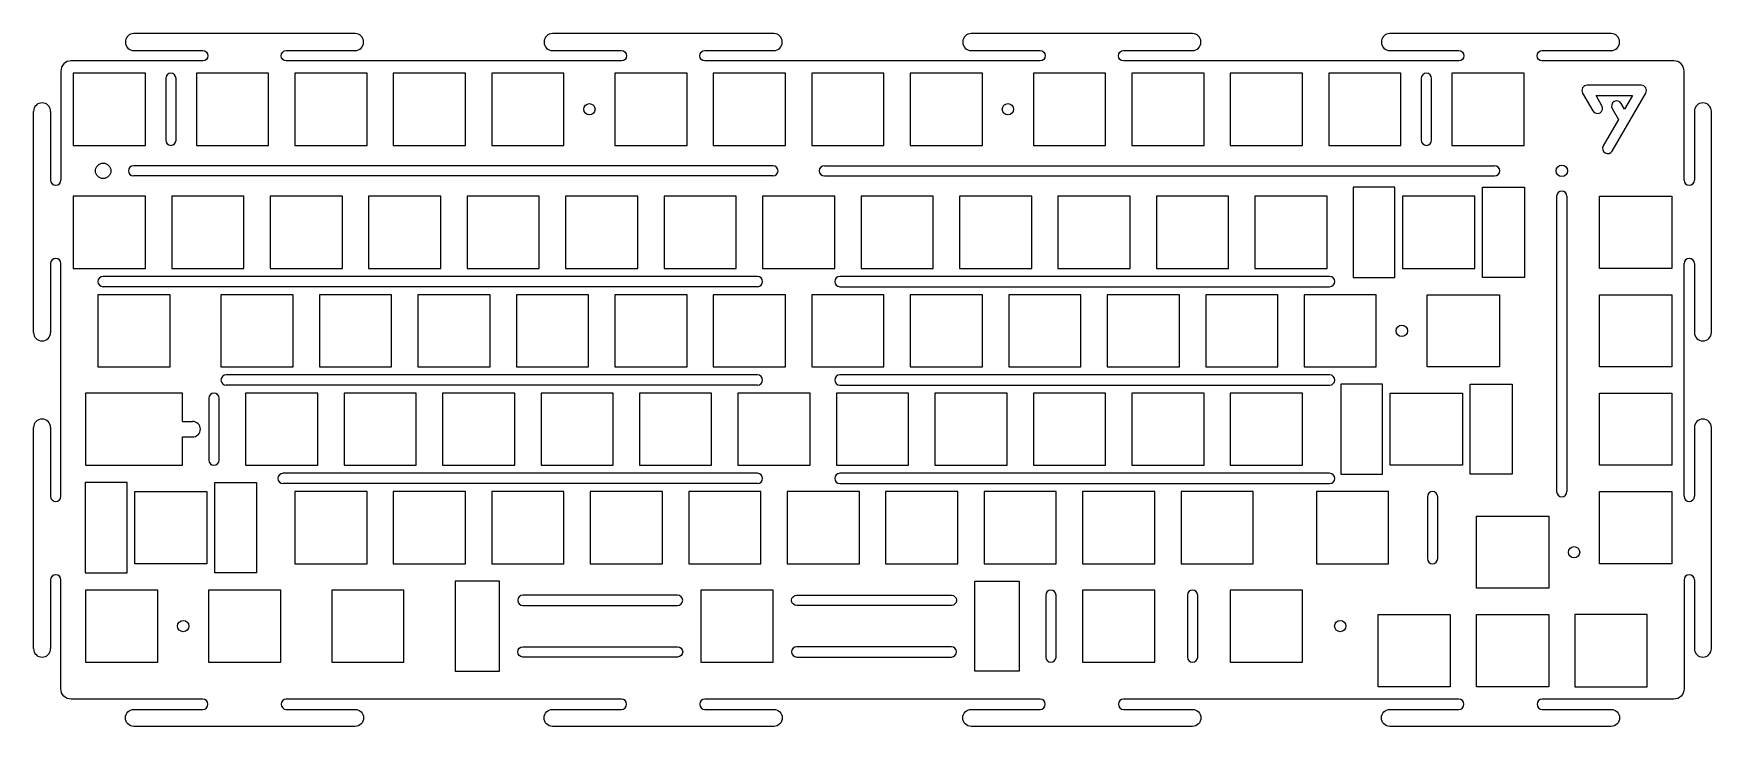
# Model space of a CAD drawing. Header units: millimetres. Extents: x 131 to 456, y 108 to 243.
import ezdxf

# ---------------------------------------------------------------- set-up
doc = ezdxf.new("R2010")
doc.units = ezdxf.units.MM

msp = doc.modelspace()

# ---------------------------------------------------------------- linework, layer by layer
for p, q in [((130.91, 184.55), (130.91, 227.45)), ((134.21, 227.45), (134.21, 214.1)), ((453.06, 227.45), (453.06, 214.1)), ((456.36, 184.55), (456.36, 227.45)), ((274.31, 216.91), (150.31, 216.91)), ((274.31, 214.91), (150.31, 214.91)), ((284.31, 216.91), (414.31, 216.91)), ((284.31, 214.91), (414.31, 214.91)), ((426.34, 210.97), (426.34, 153.67)), ((428.34, 210.97), (428.34, 153.67)), ((134.21, 197.9), (134.21, 184.55)), ((136.21, 152.75), (136.21, 197.9)), ((271.31, 195.42), (144.39, 195.42)), ((451.06, 152.75), (451.06, 197.9)), ((453.06, 197.9), (453.06, 184.55)), ((271.31, 193.42), (144.39, 193.42)), ((271.31, 176.32), (168.26, 176.32)), ((159.77, 172.77), (141, 172.77)), ((141, 172.77), (141, 158.77)), ((159.77, 167.27), (159.77, 172.77)), ((271.31, 174.32), (168.26, 174.32)), ((130.91, 123.2), (130.91, 166.1)), ((134.21, 166.1), (134.21, 152.75)), ((159.77, 167.27), (161.77, 167.27)), ((453.06, 166.1), (453.06, 152.75)), ((456.36, 123.2), (456.36, 166.1)), ((159.77, 158.77), (159.77, 164.27)), ((159.77, 164.27), (161.77, 164.27)), ((141, 158.77), (159.77, 158.77)), ((271.31, 157.22), (179.31, 157.22)), ((271.31, 155.22), (179.31, 155.22)), ((134.21, 136.55), (134.21, 123.2)), ((453.06, 136.55), (453.06, 123.2))]:
    msp.add_line(p, q)
for points in [[(451.06, 214.1), (451.06, 235.25, 0.414214), (449.06, 237.25), (423.54, 237.25, -1), (423.54, 239.25), (436.89, 239.25, 1), (436.89, 242.55), (393.99, 242.55, 1), (393.99, 239.25), (407.34, 239.25, -1), (407.34, 237.25), (342.34, 237.25, -1), (342.34, 239.25), (355.69, 239.25, 1), (355.69, 242.55), (312.79, 242.55, 1), (312.79, 239.25), (326.14, 239.25, -1), (326.14, 237.25), (261.14, 237.25, -1), (261.14, 239.25), (274.49, 239.25, 1), (274.49, 242.55), (231.59, 242.55, 1), (231.59, 239.25), (244.94, 239.25, -1), (244.94, 237.25), (179.94, 237.25, -1), (179.94, 239.25), (193.29, 239.25, 1), (193.29, 242.55), (150.39, 242.55, 1), (150.39, 239.25), (163.74, 239.25, -1), (163.74, 237.25), (138.21, 237.25, 0.414214), (136.21, 235.25), (136.21, 214.1)], [(451.06, 136.55), (451.06, 115.4, -0.414214), (449.06, 113.4), (423.54, 113.4, 1), (423.54, 111.4), (436.89, 111.4, -1), (436.89, 108.1), (393.99, 108.1, -1), (393.99, 111.4), (407.34, 111.4, 1), (407.34, 113.4), (342.34, 113.4, 1), (342.34, 111.4), (355.69, 111.4, -1), (355.69, 108.1), (312.79, 108.1, -1), (312.79, 111.4), (326.14, 111.4, 1), (326.14, 113.4), (261.14, 113.4, 1), (261.14, 111.4), (274.49, 111.4, -1), (274.49, 108.1), (231.59, 108.1, -1), (231.59, 111.4), (244.94, 111.4, 1), (244.94, 113.4), (179.94, 113.4, 1), (179.94, 111.4), (193.29, 111.4, -1), (193.29, 108.1), (150.39, 108.1, -1), (150.39, 111.4), (163.74, 111.4, 1), (163.74, 113.4), (138.21, 113.4, -0.414214), (136.21, 115.4), (136.21, 136.55)]]:
    msp.add_lwpolyline(points, format="xyb")
for points in [[(152.61, 220.85), (152.61, 234.85), (138.61, 234.85), (138.61, 220.85)], [(176.49, 220.85), (176.49, 234.85), (162.49, 234.85), (162.49, 220.85)], [(195.59, 220.85), (195.59, 234.85), (181.59, 234.85), (181.59, 220.85)], [(214.69, 220.85), (214.69, 234.85), (200.69, 234.85), (200.69, 220.85)], [(233.79, 220.85), (233.79, 234.85), (219.79, 234.85), (219.79, 220.85)], [(257.66, 220.85), (257.66, 234.85), (243.66, 234.85), (243.66, 220.85)], [(276.76, 220.85), (276.76, 234.85), (262.76, 234.85), (262.76, 220.85)], [(295.86, 220.85), (295.86, 234.85), (281.86, 234.85), (281.86, 220.85)], [(314.96, 220.85), (314.96, 234.85), (300.96, 234.85), (300.96, 220.85)], [(338.84, 220.85), (338.84, 234.85), (324.84, 234.85), (324.84, 220.85)], [(357.94, 220.85), (357.94, 234.85), (343.94, 234.85), (343.94, 220.85)], [(377.04, 220.85), (377.04, 234.85), (363.04, 234.85), (363.04, 220.85)], [(396.14, 220.85), (396.14, 234.85), (382.14, 234.85), (382.14, 220.85)], [(420.01, 220.85), (420.01, 234.85), (406.01, 234.85), (406.01, 220.85)], [(152.61, 196.97), (152.61, 210.97), (138.61, 210.97), (138.61, 196.97)], [(171.71, 196.97), (171.71, 210.97), (157.71, 210.97), (157.71, 196.97)], [(190.81, 196.97), (190.81, 210.97), (176.81, 210.97), (176.81, 196.97)], [(209.91, 196.97), (209.91, 210.97), (195.91, 210.97), (195.91, 196.97)], [(229.01, 196.97), (229.01, 210.97), (215.01, 210.97), (215.01, 196.97)], [(248.11, 196.97), (248.11, 210.97), (234.11, 210.97), (234.11, 196.97)], [(267.21, 196.97), (267.21, 210.97), (253.21, 210.97), (253.21, 196.97)], [(286.31, 196.97), (286.31, 210.97), (272.31, 210.97), (272.31, 196.97)], [(305.41, 196.97), (305.41, 210.97), (291.41, 210.97), (291.41, 196.97)], [(324.51, 196.97), (324.51, 210.97), (310.51, 210.97), (310.51, 196.97)], [(343.61, 196.97), (343.61, 210.97), (329.61, 210.97), (329.61, 196.97)], [(362.71, 196.97), (362.71, 210.97), (348.71, 210.97), (348.71, 196.97)], [(381.81, 196.97), (381.81, 210.97), (367.81, 210.97), (367.81, 196.97)], [(410.46, 196.97), (410.46, 210.97), (396.46, 210.97), (396.46, 196.97)], [(434.66, 196.97), (434.66, 210.97), (448.66, 210.97), (448.66, 196.97)], [(157.39, 177.87), (157.39, 191.87), (143.39, 191.87), (143.39, 177.87)], [(181.26, 177.87), (181.26, 191.87), (167.26, 191.87), (167.26, 177.87)], [(200.36, 177.87), (200.36, 191.87), (186.36, 191.87), (186.36, 177.87)], [(219.46, 177.87), (219.46, 191.87), (205.46, 191.87), (205.46, 177.87)], [(238.56, 177.87), (238.56, 191.87), (224.56, 191.87), (224.56, 177.87)], [(257.66, 177.87), (257.66, 191.87), (243.66, 191.87), (243.66, 177.87)], [(276.76, 177.87), (276.76, 191.87), (262.76, 191.87), (262.76, 177.87)], [(295.86, 177.87), (295.86, 191.87), (281.86, 191.87), (281.86, 177.87)], [(314.96, 177.87), (314.96, 191.87), (300.96, 191.87), (300.96, 177.87)], [(334.06, 177.87), (334.06, 191.87), (320.06, 191.87), (320.06, 177.87)], [(353.16, 177.87), (353.16, 191.87), (339.16, 191.87), (339.16, 177.87)], [(372.26, 177.87), (372.26, 191.87), (358.26, 191.87), (358.26, 177.87)], [(391.36, 177.87), (391.36, 191.87), (377.36, 191.87), (377.36, 177.87)], [(401.24, 177.87), (401.24, 191.87), (415.24, 191.87), (415.24, 177.87)], [(434.66, 177.87), (434.66, 191.87), (448.66, 191.87), (448.66, 177.87)], [(186.04, 158.77), (186.04, 172.77), (172.04, 172.77), (172.04, 158.77)], [(205.14, 158.77), (205.14, 172.77), (191.14, 172.77), (191.14, 158.77)], [(224.24, 158.77), (224.24, 172.77), (210.24, 172.77), (210.24, 158.77)], [(243.34, 158.77), (243.34, 172.77), (229.34, 172.77), (229.34, 158.77)], [(262.44, 158.77), (262.44, 172.77), (248.44, 172.77), (248.44, 158.77)], [(281.54, 158.77), (281.54, 172.77), (267.54, 172.77), (267.54, 158.77)], [(300.64, 158.77), (300.64, 172.77), (286.64, 172.77), (286.64, 158.77)], [(319.74, 158.77), (319.74, 172.77), (305.74, 172.77), (305.74, 158.77)], [(338.84, 158.77), (338.84, 172.77), (324.84, 172.77), (324.84, 158.77)], [(357.94, 158.77), (357.94, 172.77), (343.94, 172.77), (343.94, 158.77)], [(377.04, 158.77), (377.04, 172.77), (363.04, 172.77), (363.04, 158.77)], [(394.07, 158.77), (394.07, 172.77), (408.07, 172.77), (408.07, 158.77)], [(434.66, 158.77), (434.66, 172.77), (448.66, 172.77), (448.66, 158.77)], [(150.55, 139.67), (150.55, 153.67), (164.55, 153.67), (164.55, 139.67)], [(195.59, 139.67), (195.59, 153.67), (181.59, 153.67), (181.59, 139.67)], [(214.69, 139.67), (214.69, 153.67), (200.69, 153.67), (200.69, 139.67)], [(233.79, 139.67), (233.79, 153.67), (219.79, 153.67), (219.79, 139.67)], [(252.89, 139.67), (252.89, 153.67), (238.89, 153.67), (238.89, 139.67)], [(271.99, 139.67), (271.99, 153.67), (257.99, 153.67), (257.99, 139.67)], [(291.09, 139.67), (291.09, 153.67), (277.09, 153.67), (277.09, 139.67)], [(310.19, 139.67), (310.19, 153.67), (296.19, 153.67), (296.19, 139.67)], [(329.29, 139.67), (329.29, 153.67), (315.29, 153.67), (315.29, 139.67)], [(348.39, 139.67), (348.39, 153.67), (334.39, 153.67), (334.39, 139.67)], [(367.49, 139.67), (367.49, 153.67), (353.49, 153.67), (353.49, 139.67)], [(393.75, 139.67), (393.75, 153.67), (379.75, 153.67), (379.75, 139.67)], [(434.66, 139.67), (434.66, 153.67), (448.66, 153.67), (448.66, 139.67)], [(410.79, 134.9), (410.79, 148.9), (424.79, 148.9), (424.79, 134.9)], [(155, 120.57), (155, 134.57), (141, 134.57), (141, 120.57)], [(178.87, 120.57), (178.87, 134.57), (164.87, 134.57), (164.87, 120.57)], [(202.75, 120.57), (202.75, 134.57), (188.75, 134.57), (188.75, 120.57)], [(274.37, 120.57), (274.37, 134.57), (260.37, 134.57), (260.37, 120.57)], [(348.39, 120.57), (348.39, 134.57), (334.39, 134.57), (334.39, 120.57)], [(377.04, 120.57), (377.04, 134.57), (363.04, 134.57), (363.04, 120.57)], [(391.69, 115.8), (391.69, 129.8), (405.69, 129.8), (405.69, 115.8)], [(410.79, 115.8), (410.79, 129.8), (424.79, 129.8), (424.79, 115.8)], [(443.89, 115.8), (443.89, 129.8), (429.89, 129.8), (429.89, 115.8)]]:
    msp.add_lwpolyline(points, close=True)
for points in [[(156.55, 221.85, 1), (158.55, 221.85), (158.55, 233.85, 1), (156.55, 233.85)], [(400.07, 221.85, 1), (402.07, 221.85), (402.07, 233.85, 1), (400.07, 233.85)], [(433.98, 230.51), (441.02, 230.51), (439.5, 227.88), (438.87, 228.98, 1), (437.13, 227.98), (438.35, 225.88), (435.38, 220.75, 1), (437.12, 219.75), (443.62, 231.01, 0.57735), (442.75, 232.51), (432.25, 232.51, 0.57735), (431.38, 231.01), (433.38, 227.54, 1), (435.12, 228.54)], [(287.31, 193.42), (382.31, 193.42, 1), (382.31, 195.42), (287.31, 195.42, 1)], [(287.31, 174.32), (382.31, 174.32, 1), (382.31, 176.32), (287.31, 176.32, 1)], [(164.91, 159.77, 1), (166.91, 159.77), (166.91, 171.77, 1), (164.91, 171.77)], [(287.31, 155.22), (382.31, 155.22, 1), (382.31, 157.22), (287.31, 157.22, 1)], [(401.27, 140.67, 1), (403.27, 140.67), (403.27, 152.67, 1), (401.27, 152.67)], [(255.82, 131.57, 1), (255.82, 133.57), (225.82, 133.57, 1), (225.82, 131.57)], [(278.93, 131.57, -1), (278.93, 133.57), (308.93, 133.57, -1), (308.93, 131.57)], [(327.24, 121.57, 1), (329.24, 121.57), (329.24, 133.57, 1), (327.24, 133.57)], [(354.71, 121.57, 1), (356.71, 121.57), (356.71, 133.57, 1), (354.71, 133.57)], [(255.82, 123.57, -1), (255.82, 121.57), (225.82, 121.57, -1), (225.82, 123.57)], [(278.93, 123.57, 1), (278.93, 121.57), (308.93, 121.57, 1), (308.93, 123.57)]]:
    msp.add_lwpolyline(points, format="xyb", close=True)
at = {"linetype": 'Continuous'}
for points in [[(394.95, 195.22), (394.95, 212.72), (386.85, 212.72), (386.85, 195.22)], [(411.97, 195.22), (411.97, 212.72), (420.07, 212.72), (420.07, 195.22)], [(392.56, 157.02), (392.56, 174.52), (384.46, 174.52), (384.46, 157.02)], [(409.59, 157.02), (409.59, 174.52), (417.69, 174.52), (417.69, 157.02)], [(149.04, 137.92), (149.04, 155.42), (140.94, 155.42), (140.94, 137.92)], [(166.06, 137.92), (166.06, 155.42), (174.16, 155.42), (174.16, 137.92)], [(221.26, 118.82), (221.26, 136.32), (212.66, 136.32), (212.66, 118.82)], [(313.49, 118.82), (313.49, 136.32), (322.09, 136.32), (322.09, 118.82)]]:
    msp.add_lwpolyline(points, close=True, dxfattribs=at)
for centre, radius in [((238.72, 227.85), 1.1), ((319.9, 227.85), 1.1), ((144.41, 215.91), 1.5), ((427.34, 215.91), 1.1), ((396.3, 184.87), 1.1), ((429.72, 141.9), 1.1), ((159.94, 127.57), 1.1), ((384.36, 127.57), 1.1)]:
    msp.add_circle(centre, radius)
for centre, radius, start, end in [((132.56, 227.45), 1.65, 0, 180), ((454.71, 227.45), 1.65, 0, 180), ((150.31, 215.91), 1, 90, 270), ((274.31, 215.91), 1, 270, 90), ((284.31, 215.91), 1, 90, 270), ((414.31, 215.91), 1, 270, 90), ((135.21, 214.1), 1, 180, 0), ((427.34, 210.97), 1, 0, 180), ((452.06, 214.1), 1, 180, 0), ((135.21, 197.9), 1, 0, 180), ((452.06, 197.9), 1, 0, 180), ((144.39, 194.42), 1, 90, 270), ((271.31, 194.42), 1, 270, 90), ((132.56, 184.55), 1.65, 180, 0), ((454.71, 184.55), 1.65, 180, 0), ((168.26, 175.32), 1, 90, 270), ((271.31, 175.32), 1, 270, 90), ((132.56, 166.1), 1.65, 0, 180), ((161.77, 165.77), 1.5, 270, 90), ((454.71, 166.1), 1.65, 0, 180), ((179.31, 156.22), 1, 90, 270), ((271.31, 156.22), 1, 270, 90), ((427.34, 153.67), 1, 180, 0), ((135.21, 152.75), 1, 180, 0), ((452.06, 152.75), 1, 180, 0), ((135.21, 136.55), 1, 0, 180), ((452.06, 136.55), 1, 0, 180), ((132.56, 123.2), 1.65, 180, 0), ((454.71, 123.2), 1.65, 180, 0)]:
    msp.add_arc(centre, radius, start, end)

doc.saveas('drawing.dxf')
